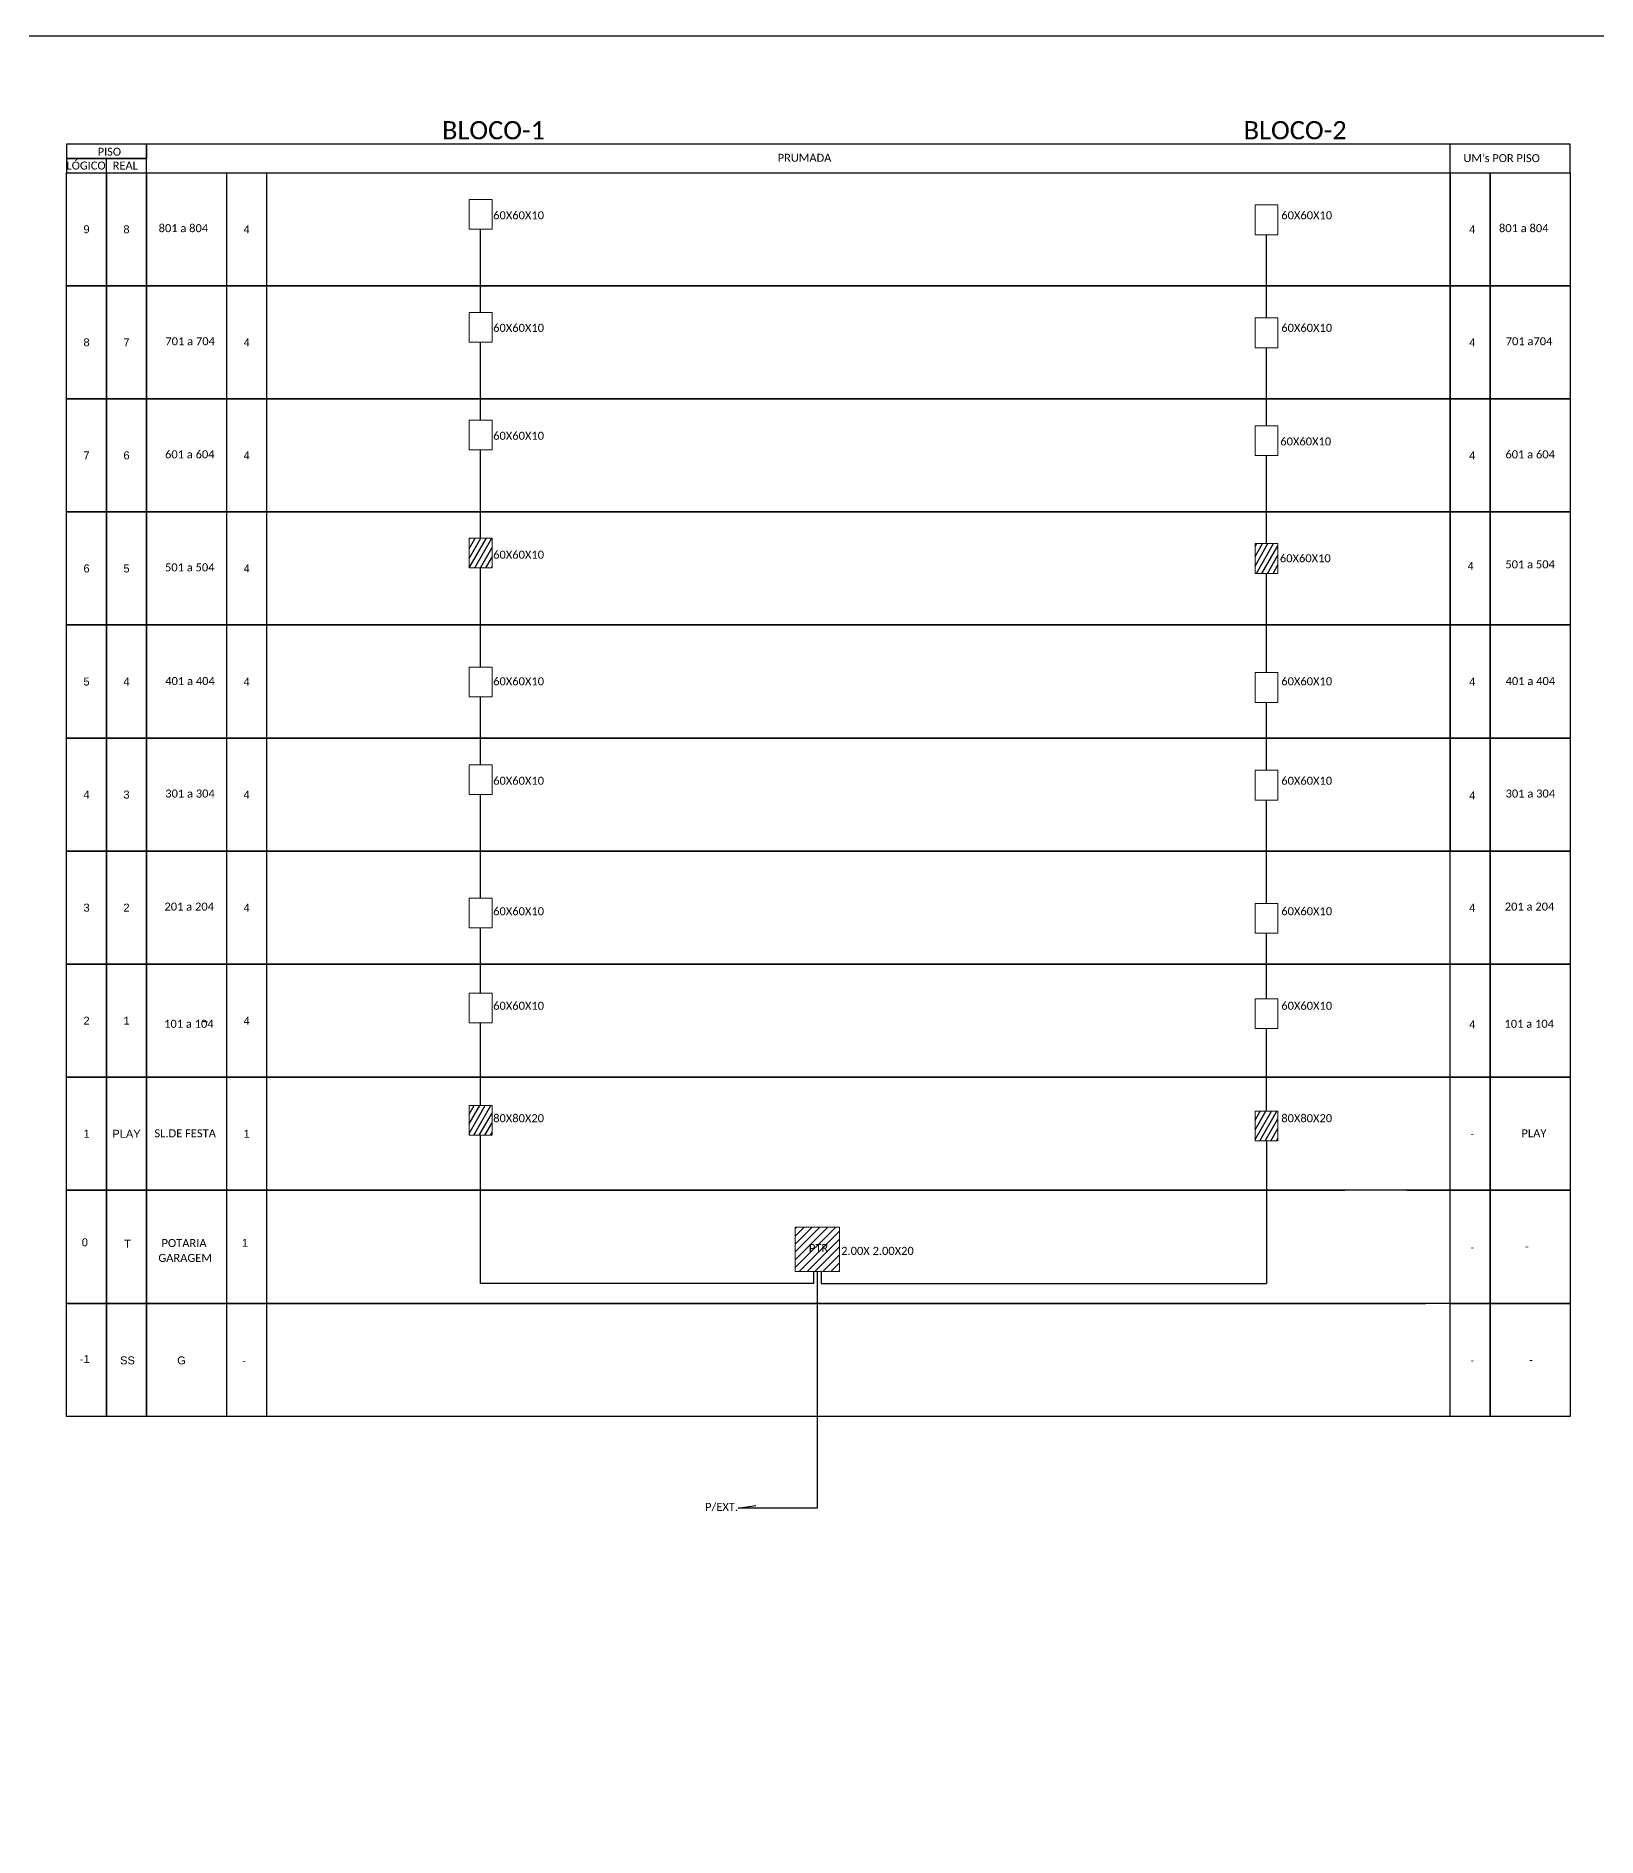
# Model space of a CAD drawing. Header units: metres. Extents: x -1 to 840, y 0 to 594.
# Drawn here: x 245.1 to 502.6, y 297.4 to 594.4 of the extents above; entities that cross this region are included whole.
import ezdxf
from ezdxf.enums import TextEntityAlignment as Align

# ---------------------------------------------------------------- set-up
doc = ezdxf.new("R2010")
doc.units = ezdxf.units.M
doc.layers.add('Quadra', color=98, linetype='Continuous')
doc.styles.add('ARIAL', font='arial.ttf')
doc.styles.add('WMF-Calibri0', font='calibri.ttf')

msp = doc.modelspace()

# ---------------------------------------------------------------- hatches: boundary and pattern name
h = msp.add_hatch()
h.set_pattern_fill('ANSI31', color=1, scale=0.25, angle=15, style=0)
h.set_pattern_definition([(60, (0, -19.4401), (-0.6874077, 0.396875), [])])
h.paths.add_polyline_path([(318.47, 511.6), (316.58, 511.6), (316.58, 506.69), (320.35, 506.69), (320.35, 511.6)])
h.paths.add_polyline_path([(320.32, 507.85), (329.28, 507.85), (329.28, 509.86), (320.32, 509.86)], flags=9)
h = msp.add_hatch()
h.set_pattern_fill('ANSI31', color=1, scale=0.25, angle=15, style=0)
h.set_pattern_definition([(60, (0, -37.2162), (-0.6874077, 0.396875), [])])
h.paths.add_polyline_path([(448.07, 510.69), (446.18, 510.69), (446.18, 505.78), (449.95, 505.78), (449.95, 510.69)])
h = msp.add_hatch()
h.set_pattern_fill('ANSI31', color=1, scale=0.25, angle=15, style=0)
h.paths.add_polyline_path([(318.47, 418.01), (316.58, 418.01), (316.58, 413.11), (320.35, 413.11), (320.35, 418.01)])
h.paths.add_polyline_path([(320.3, 414.92), (329.28, 414.92), (329.28, 416.93), (320.3, 416.93)], flags=9)
h = msp.add_hatch()
h.set_pattern_fill('ANSI31', color=1, scale=0.25, angle=15, style=0)
h.paths.add_polyline_path([(448.07, 417.1), (446.18, 417.1), (446.18, 412.2), (449.95, 412.2), (449.95, 417.1)])
at = {"linetype": 'Continuous'}
h = msp.add_hatch(dxfattribs=at)
h.set_pattern_fill('ANSI31', color=1, scale=0.289112, style=0)
h.set_pattern_definition([(45, (-944.9265, -416.4056), (-0.64907423, 0.64907423), [])])
h.paths.add_polyline_path([(373.99, 397.97), (370.34, 397.97), (370.34, 390.66), (377.65, 390.66), (377.65, 397.97)])
h.paths.add_polyline_path([(372.67, 393.73), (375.61, 393.73), (375.61, 395.34), (372.67, 395.34)], flags=24)

# ---------------------------------------------------------------- linework, layer by layer
at = {"color": 7}
msp.add_lwpolyline([(-1.35, 0.39), (839.65, 0.39), (839.65, 594.39), (-1.35, 594.39)], close=True, dxfattribs=at)
at = {"color": 0}
for points in [[(250.19, 574.19), (263.37, 574.19), (263.37, 576.54), (250.19, 576.54)], [(250.19, 571.85), (263.37, 571.85), (263.37, 574.19), (250.19, 574.19)]]:
    msp.add_lwpolyline(points, close=True, dxfattribs=at)
for points in [[(478.37, 576.54), (263.37, 576.54), (263.37, 576.54), (263.37, 574.19)], [(478.37, 571.85), (478.37, 576.54)], [(478.37, 571.85), (498.15, 571.85), (498.15, 576.54), (478.37, 576.54)], [(256.78, 571.85), (256.78, 574.19)], [(250.19, 571.85), (256.78, 571.85)], [(256.78, 571.85), (263.37, 571.85)], [(263.37, 571.85), (478.37, 571.85)], [(478.37, 553.21), (263.37, 553.21), (263.37, 571.85), (478.37, 571.85)], [(263.37, 571.85), (478.37, 571.85)], [(276.55, 571.85), (276.55, 385.39)], [(283.14, 571.85), (283.14, 385.39)], [(478.37, 571.85), (478.38, 571.85)], [(478.38, 571.85), (478.38, 553.21)], [(478.38, 571.85), (484.97, 571.85)], [(484.97, 571.85), (498.15, 571.85)], [(478.37, 534.56), (263.37, 534.56), (263.37, 553.21), (478.37, 553.21)], [(478.38, 553.21), (478.38, 534.56)], [(478.37, 515.91), (263.37, 515.91), (263.37, 534.56), (478.37, 534.56)], [(478.38, 534.56), (478.38, 515.91)], [(478.37, 497.27), (263.37, 497.27), (263.37, 515.91), (478.37, 515.91)], [(478.38, 515.91), (478.38, 497.27)], [(478.37, 478.62), (263.37, 478.62), (263.37, 497.27), (478.37, 497.27)], [(478.38, 497.27), (478.38, 478.62)], [(478.37, 459.97), (263.37, 459.97), (263.37, 478.62), (478.37, 478.62)], [(478.38, 478.62), (478.38, 459.97)], [(478.37, 441.33), (263.37, 441.33), (263.37, 459.97), (478.37, 459.97)], [(478.37, 422.68), (263.37, 422.68), (263.37, 441.33), (478.37, 441.33)], [(478.37, 404.04), (263.37, 404.04), (263.37, 422.68), (478.37, 422.68)], [(478.37, 385.39), (263.37, 385.39), (263.37, 404.04), (461, 404.04)], [(471.21, 404.04), (478.37, 404.04)], [(478.37, 366.74), (263.37, 366.74), (263.37, 385.39), (474.27, 385.39)], [(478.37, 366.74), (263.37, 366.74), (263.37, 385.39), (474.27, 385.39)], [(276.55, 385.39), (276.55, 366.74)], [(276.55, 385.39), (276.55, 366.74)], [(283.14, 385.39), (283.14, 366.74)], [(283.14, 385.39), (283.14, 366.74)]]:
    msp.add_lwpolyline(points)
for points in [[(250.19, 571.85), (256.78, 571.85), (256.78, 553.21), (250.19, 553.21)], [(256.78, 571.85), (263.37, 571.85), (263.37, 553.21), (256.78, 553.21)], [(478.38, 571.85), (484.97, 571.85), (484.97, 553.21), (478.38, 553.21)], [(484.97, 571.85), (498.15, 571.85), (498.15, 553.21), (484.97, 553.21)], [(250.19, 553.21), (256.78, 553.21), (256.78, 534.56), (250.19, 534.56)], [(256.78, 553.21), (263.37, 553.21), (263.37, 534.56), (256.78, 534.56)], [(478.38, 553.21), (484.97, 553.21), (484.97, 534.56), (478.38, 534.56)], [(484.97, 553.21), (498.15, 553.21), (498.15, 534.56), (484.97, 534.56)], [(250.19, 534.56), (256.78, 534.56), (256.78, 515.91), (250.19, 515.91)], [(256.78, 534.56), (263.37, 534.56), (263.37, 515.91), (256.78, 515.91)], [(478.38, 534.56), (484.97, 534.56), (484.97, 515.91), (478.38, 515.91)], [(484.97, 534.56), (498.15, 534.56), (498.15, 515.91), (484.97, 515.91)], [(250.19, 515.91), (256.78, 515.91), (256.78, 497.27), (250.19, 497.27)], [(256.78, 515.91), (263.37, 515.91), (263.37, 497.27), (256.78, 497.27)], [(478.38, 515.91), (484.97, 515.91), (484.97, 497.27), (478.38, 497.27)], [(484.97, 515.91), (498.15, 515.91), (498.15, 497.27), (484.97, 497.27)], [(250.19, 497.27), (256.78, 497.27), (256.78, 478.62), (250.19, 478.62)], [(256.78, 497.27), (263.37, 497.27), (263.37, 478.62), (256.78, 478.62)], [(478.38, 497.27), (484.97, 497.27), (484.97, 478.62), (478.38, 478.62)], [(484.97, 497.27), (498.15, 497.27), (498.15, 478.62), (484.97, 478.62)], [(250.19, 478.62), (256.78, 478.62), (256.78, 459.97), (250.19, 459.97)], [(256.78, 478.62), (263.37, 478.62), (263.37, 459.97), (256.78, 459.97)], [(478.38, 478.62), (484.97, 478.62), (484.97, 459.97), (478.38, 459.97)], [(484.97, 478.62), (498.15, 478.62), (498.15, 459.97), (484.97, 459.97)], [(250.19, 459.97), (256.78, 459.97), (256.78, 441.33), (250.19, 441.33)], [(256.78, 459.97), (263.37, 459.97), (263.37, 441.33), (256.78, 441.33)], [(478.38, 459.97), (484.97, 459.97), (484.97, 441.33), (478.38, 441.33)], [(484.97, 459.97), (498.15, 459.97), (498.15, 441.33), (484.97, 441.33)], [(250.19, 441.33), (256.78, 441.33), (256.78, 422.68), (250.19, 422.68)], [(256.78, 441.33), (263.37, 441.33), (263.37, 422.68), (256.78, 422.68)], [(478.38, 441.33), (484.97, 441.33), (484.97, 422.68), (478.38, 422.68)], [(484.97, 441.33), (498.15, 441.33), (498.15, 422.68), (484.97, 422.68)], [(250.19, 422.68), (256.78, 422.68), (256.78, 404.04), (250.19, 404.04)], [(256.78, 422.68), (263.37, 422.68), (263.37, 404.04), (256.78, 404.04)], [(478.38, 422.68), (484.97, 422.68), (484.97, 404.04), (478.38, 404.04)], [(484.97, 422.68), (498.15, 422.68), (498.15, 404.04), (484.97, 404.04)], [(250.19, 404.04), (256.78, 404.04), (256.78, 385.39), (250.19, 385.39)], [(256.78, 404.04), (263.37, 404.04), (263.37, 385.39), (256.78, 385.39)], [(478.38, 404.04), (484.97, 404.04), (484.97, 385.39), (478.38, 385.39)], [(484.97, 404.04), (498.15, 404.04), (498.15, 385.39), (484.97, 385.39)], [(250.19, 385.39), (256.78, 385.39), (256.78, 366.74), (250.19, 366.74)], [(250.19, 385.39), (256.78, 385.39), (256.78, 366.74), (250.19, 366.74)], [(256.78, 385.39), (263.37, 385.39), (263.37, 366.74), (256.78, 366.74)], [(256.78, 385.39), (263.37, 385.39), (263.37, 366.74), (256.78, 366.74)], [(478.38, 385.39), (484.97, 385.39), (484.97, 366.74), (478.38, 366.74)], [(478.38, 385.39), (484.97, 385.39), (484.97, 366.74), (478.38, 366.74)], [(484.97, 385.39), (498.15, 385.39), (498.15, 366.74), (484.97, 366.74)], [(484.97, 385.39), (498.15, 385.39), (498.15, 366.74), (484.97, 366.74)]]:
    msp.add_lwpolyline(points, close=True)
at = {"color": 0, "lineweight": 0}
for points in [[(316.58, 567.44), (320.35, 567.44), (320.35, 562.53), (316.58, 562.53)], [(446.18, 566.53), (449.95, 566.53), (449.95, 561.62), (446.18, 561.62)], [(316.58, 548.81), (320.35, 548.81), (320.35, 543.9), (316.58, 543.9)], [(446.18, 547.9), (449.95, 547.9), (449.95, 542.99), (446.18, 542.99)], [(316.58, 531.04), (320.35, 531.04), (320.35, 526.13), (316.58, 526.13)], [(446.18, 530.13), (449.95, 530.13), (449.95, 525.22), (446.18, 525.22)], [(316.58, 490.32), (320.35, 490.32), (320.35, 485.42), (316.58, 485.42)], [(446.18, 489.41), (449.95, 489.41), (449.95, 484.5), (446.18, 484.5)], [(316.58, 474.21), (320.35, 474.21), (320.35, 469.3), (316.58, 469.3)], [(446.18, 473.3), (449.95, 473.3), (449.95, 468.39), (446.18, 468.39)], [(316.58, 452.24), (320.35, 452.24), (320.35, 447.33), (316.58, 447.33)], [(446.18, 451.33), (449.95, 451.33), (449.95, 446.42), (446.18, 446.42)], [(316.58, 436.55), (320.35, 436.55), (320.35, 431.64), (316.58, 431.64)], [(446.18, 435.64), (449.95, 435.64), (449.95, 430.73), (446.18, 430.73)]]:
    msp.add_lwpolyline(points, close=True, dxfattribs=at)
at = {"color": 3}
for points in [[(318.47, 548.81), (318.47, 562.53)], [(448.07, 547.9), (448.07, 561.62)], [(318.47, 531.04), (318.47, 543.9)], [(448.07, 530.13), (448.07, 542.99)], [(318.47, 511.6), (318.47, 526.13)], [(448.07, 510.69), (448.07, 525.22)], [(318.47, 490.32), (318.47, 506.69)], [(448.07, 489.41), (448.07, 505.78)], [(318.47, 474.21), (318.47, 485.42)], [(448.07, 473.3), (448.07, 484.5)], [(318.47, 452.24), (318.47, 469.3)], [(448.07, 451.33), (448.07, 468.39)], [(318.47, 436.55), (318.47, 447.33)], [(448.07, 435.64), (448.07, 446.42)], [(318.47, 418.01), (318.47, 431.64)], [(448.07, 417.1), (448.07, 430.73)], [(373.36, 390.66), (373.36, 388.69), (318.47, 388.69), (318.47, 413.11)], [(448.07, 412.2), (448.07, 388.69)], [(373.99, 390.66), (373.99, 351.61), (360.92, 351.61), (363.85, 352.07)], [(374.63, 390.66), (374.63, 388.69), (448.07, 388.69)]]:
    msp.add_lwpolyline(points, dxfattribs=at)
at = {"color": 1, "lineweight": 0}
for points in [[(316.58, 511.6), (320.35, 511.6), (320.35, 506.69), (316.58, 506.69)], [(446.18, 510.69), (449.95, 510.69), (449.95, 505.78), (446.18, 505.78)], [(316.58, 418.01), (320.35, 418.01), (320.35, 413.11), (316.58, 413.11)], [(446.18, 417.1), (449.95, 417.1), (449.95, 412.2), (446.18, 412.2)], [(370.34, 397.97), (377.65, 397.97), (377.65, 390.66), (370.34, 390.66)]]:
    msp.add_lwpolyline(points, close=True, dxfattribs=at)
at = {"layer": 'Quadra'}
msp.add_lwpolyline([(272.57, 431.94), (273.44, 431.81)], dxfattribs=at)

# ---------------------------------------------------------------- texts
at = {"color": 3, "style": 'WMF-Calibri0'}
for s, p in [('BLOCO-1', (312.1, 577.36)), ('BLOCO-2', (444.3, 577.36))]:
    msp.add_text(s, height=3, dxfattribs=at).set_placement(p)
at = {"color": 0, "style": 'WMF-Calibri0'}
for s, height, p in [('  LÓGICO', 1.31, (249.25, 572.38)), ('     PISO', 1.31, (253.01, 574.66)), ('    REAL', 1.31, (255.95, 572.38)), ('PRUMADA', 1.31, (367.47, 573.66)), ("UM's POR PISO", 1.3098, (480.55, 573.6))]:
    msp.add_text(s, height=height, dxfattribs=at).set_placement(p)
at = {"style": 'WMF-Calibri0'}
for s, height, p in [('60X60X10', 1.319, (320.54, 564.17)), ('60X60X10', 1.319, (450.51, 564.17)), ('801 a 804', 1.319, (265.37, 562.05)), ('801 a 804', 1.319, (486.41, 562.05)), ('60X60X10', 1.319, (320.54, 545.61)), ('60X60X10', 1.319, (450.51, 545.61)), ('701 a 704', 1.319, (266.48, 543.4)), ('701 a704', 1.319, (487.52, 543.4)), ('60X60X10', 1.319, (320.54, 527.81)), ('601 a 604', 1.319, (266.43, 524.75)), ('60X60X10', 1.319, (450.35, 526.88)), ('601 a 604', 1.319, (487.47, 524.75)), ('60X60X10', 1.319, (320.54, 508.2)), ('60X60X10', 1.319, (450.28, 507.61)), ('501 a 504', 1.319, (487.46, 506.61)), ('501 a 504', 1.319, (266.42, 506.11)), ('401 a 404', 1.319, (266.46, 487.36)), ('60X60X10', 1.319, (320.54, 487.32)), ('60X60X10', 1.319, (450.51, 487.32)), ('401 a 404', 1.319, (487.5, 487.36)), ('60X60X10', 1.319, (320.54, 470.92)), ('60X60X10', 1.319, (450.51, 470.92)), ('301 a 304', 1.319, (266.46, 468.81)), ('301 a 304', 1.319, (487.5, 468.81)), ('201 a 204', 1.319, (266.33, 450.17)), ('201 a 204 ', 1.319, (487.37, 450.17)), ('60X60X10', 1.319, (320.54, 449.4)), ('60X60X10', 1.319, (450.51, 449.4)), ('60X60X10', 1.319, (320.54, 433.81)), ('60X60X10', 1.319, (450.51, 433.81)), ('101 a 104', 1.319, (266.28, 430.84)), ('101 a 104', 1.319, (487.32, 430.84)), ('80X80X20', 1.319, (320.54, 415.27)), ('80X80X20', 1.319, (450.51, 415.27)), ('SL.DE FESTA', 1.3195, (264.67, 412.78)), ('PLAY', 1.319, (490.12, 412.78)), ('POTARIA', 1.319, (265.84, 394.68)), ('PTR', 1.319, (372.61, 393.87)), ('GARAGEM', 1.319, (265.32, 392.23)), ('2.00X 2.00X20', 1.3195, (377.93, 393.39)), ('-', 1.32, (490.7, 394.11)), ('-', 1.32, (491.38, 375.4)), ('-', 1.32, (491.38, 375.4)), ('P/EXT.', 1.319, (355.48, 351.17))]:
    msp.add_text(s, height=height, dxfattribs=at).set_placement(p)
at = {"style": 'ARIAL', "flags": 12}
for tag, text, p in [('9', '9', (253.48, 562.53)), ('8', '7', (260.07, 562.53)), ('4', '2', (279.89, 562.53)), ('4', 'XX', (482.01, 562.53)), ('8', 'XX', (253.48, 543.88)), ('7', '7', (260.07, 543.88)), ('4', 'XX', (279.89, 543.88)), ('4', 'XX', (482.01, 543.88)), ('7', 'XX', (253.48, 525.24)), ('6', '7', (260.07, 525.24)), ('4', 'XX', (279.89, 525.24)), ('4', 'XX', (482.01, 525.24)), ('6', 'XX', (253.48, 506.59)), ('5', 'XX', (260.07, 506.59)), ('4', 'XX', (279.89, 506.59)), ('4', 'XX', (481.75, 507.02)), ('5', 'XX', (253.48, 487.94)), ('4', 'XX', (260.07, 487.94)), ('4', 'XX', (279.89, 487.94)), ('4', 'XX', (482.01, 487.94)), ('4', 'XX', (253.48, 469.3)), ('3', 'XX', (260.07, 469.3)), ('4', 'XX', (279.89, 469.3)), ('4', 'XX', (482.01, 469.16)), ('3', 'XX', (253.48, 450.65)), ('2', 'XX', (260.07, 450.65)), ('4', 'XX', (279.89, 450.65)), ('4', 'XX', (482.01, 450.65)), ('2', 'XX', (253.48, 432.01)), ('1', 'XX', (260.07, 432.01)), ('4', 'XX', (279.89, 432.01)), ('4', 'XX', (482.01, 431.41)), ('1', 'XX', (253.48, 413.36)), ('PLAY', 'PL', (260.07, 413.36)), ('1', 'XX', (279.89, 413.36)), ('-', '0', (482.01, 413.36)), ('0', 'XX', (253.2, 395.46)), ('T', 'XX', (260.23, 395.24)), ('1', 'XX', (279.61, 395.38)), ('-', 'XX', (482.01, 394.67)), ('-1', 'XX', (253.2, 376.21)), ('-1', 'XX', (253.2, 376.21)), ('SS', 'XX', (260.23, 375.99)), ('SS', 'XX', (260.23, 375.99)), ('G', 'XX', (269.14, 375.99)), ('G', 'XX', (269.14, 375.99)), ('-', 'XX', (279.51, 375.99)), ('-', 'XX', (279.51, 375.99)), ('-', 'XX', (482.01, 376.03)), ('-', 'XX', (482.01, 376.03))]:
    msp.add_attdef(tag, text=text, height=1.31, dxfattribs=at).set_placement(p, align=Align.MIDDLE_CENTER)

doc.saveas('drawing.dxf')
